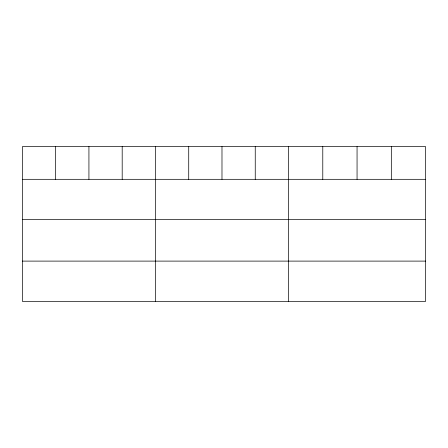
<?xml version="1.0" encoding="UTF-8"?>
<svg xmlns="http://www.w3.org/2000/svg" width="448" height="448" viewBox="0 0 448 448"><rect width="100%" height="100%" fill="white"/><g stroke="black" fill="none" stroke-linecap="round" stroke-linejoin="round"><path stroke-width="0.67" d="M425.6 179.318L425.6 301.386L22.4 301.386L22.4 146.614L425.6 146.614L425.6 179.318L22.4 179.318M22.4 219.598L425.6 219.598M22.4 261.106L425.6 261.106M391.328 146.614L391.328 179.318M357.056 146.614L357.056 179.318M322.784 146.614L322.784 179.318M288.512 146.614L288.512 301.386M255.248 146.614L255.248 179.318M221.984 146.614L221.984 179.318M188.72 146.614L188.72 179.318M155.456 146.614L155.456 301.386M122.192 146.614L122.192 179.318M88.928 146.614L88.928 179.318M55.664 146.614L55.664 179.318"/></g></svg>
